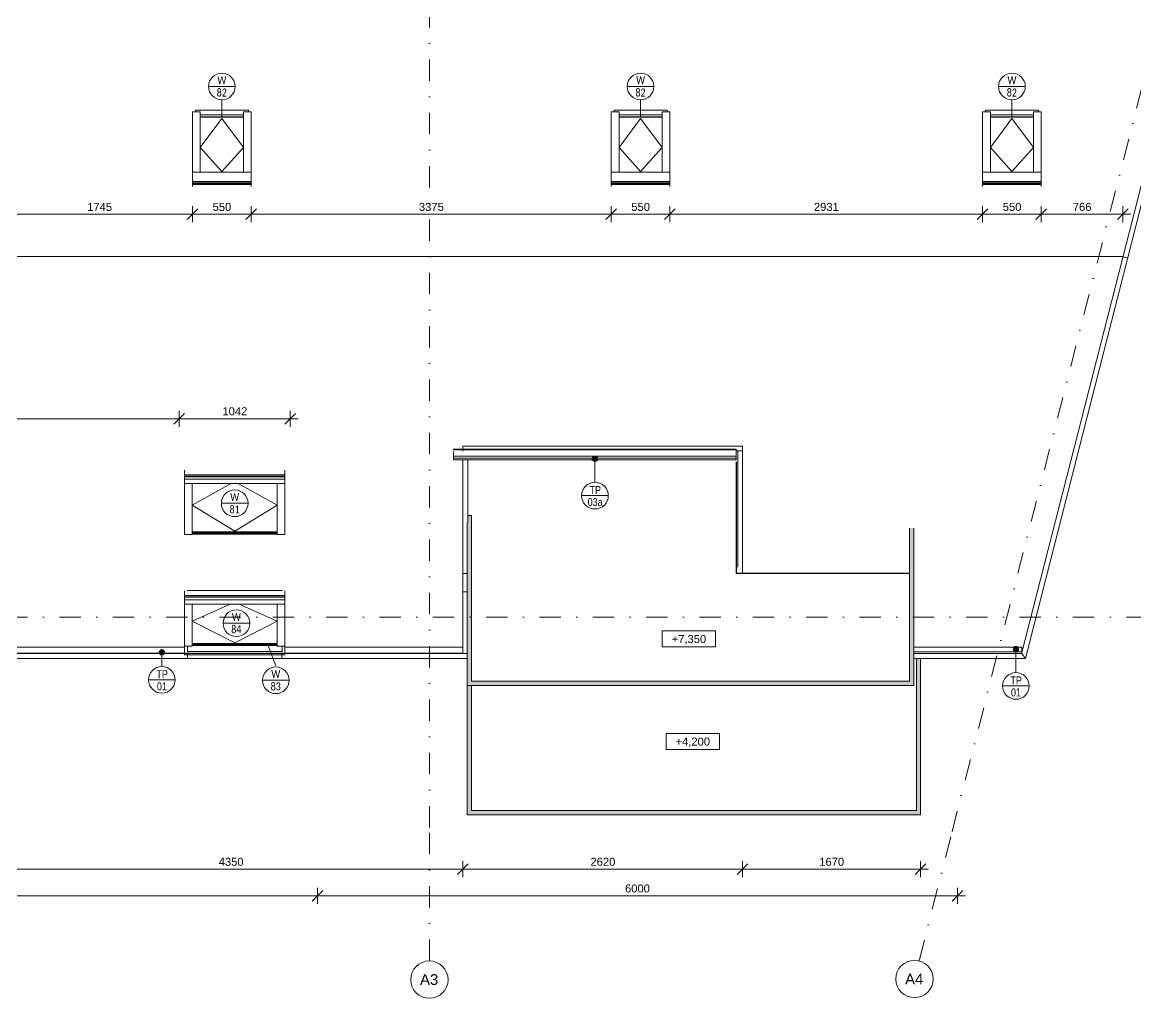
# Model space of a CAD drawing. Header units: millimetres. Extents: x -2147 to 35373, y -3639 to 14792.
# Drawn here: x 12384 to 22822, y -3604 to 5578 of the extents above; entities that cross this region are included whole.
import ezdxf

# ---------------------------------------------------------------- set-up
doc = ezdxf.new("R2010")
doc.units = ezdxf.units.MM
doc.linetypes.add('HA_DashDot_10mm-S3mm', pattern=[500, 200, -150, 0, -150])
for name, color, linetype, lineweight in [('A-____-____-DIMS', 9, 'Continuous', 5), ('A-____-____-DIMS-50', 9, 'Continuous', 5), ('A-AREA-____-OTLN', 9, 'Continuous', 25), ('A-FLOR-____-OTLN', 9, 'Continuous', 9), ('A-FLOR-HRAL-OTLN', 9, 'Continuous', 9), ('A-GENM-____-IDEN', 9, 'Continuous', 9), ('A-GENM-____-OTLN', 9, 'Continuous', 9), ('A-GLAZ-____-IDEN', 9, 'Continuous', 9), ('A-GLAZ-____-OTLN', 9, 'Continuous', 5), ('A-ROOF-____-OTLN', 9, 'Continuous', 9), ('A-WALL-____-OTLN', 9, 'Continuous', 9), ('G-____-____-DIMS', 9, 'Continuous', 5), ('S-GRID-____-IDEN', 9, 'Continuous', 9), ('S-GRID-____-OTLN', 9, 'Continuous', 5)]:
    doc.layers.add(name, color=color, linetype=linetype, lineweight=lineweight)
doc.styles.add('Arial', font='arial.ttf', dxfattribs={"height": 100})
doc.styles.add('Arial_1', font='arial.ttf', dxfattribs={"height": 75})
doc.styles.add('Arial_3', font='arial.ttf', dxfattribs={"width": 0.8, "height": 75})
doc.styles.add('Calibri', font='calibri.ttf', dxfattribs={"width": 0.8, "height": 75})
doc.dimstyles.new('Inner_Dimensions', dxfattribs={"dimscale": 304.8, "dimtxt": 76.519455, "dimasz": 0.328084, "dimexe": 0.246063, "dimexo": 0.0625, "dimgap": 0.032808, "dimtad": 1, "dimdec": 0, "dimzin": 0, "dimdsep": 46, "dimtxsty": 'Arial_1', "dimblk1": 'OBLIQUE', "dimblk2": 'OBLIQUE', "dimsah": 1, "dimcen": 0.09, "dimdle": 0.246063, "dimazin": 0, "dimtfac": 1, "dimtdec": 4, "dimtix": 1, "dimtmove": 0, "dimatfit": 3, "dimfxl": 0.246063, "dimfxlon": 1, "dimtvp": 1, "dimtolj": 1, "dimtzin": 0, "dimlwd": 9, "dimlwe": 9, "dimarcsym": 2})

# ---------------------------------------------------------------- blocks, each defined once
blk = doc.blocks.new('Roof-Windows_VELUX_VFE - VFE size 940x1370 _PK38__67_26-2206238-DPS_STŘECHA - A')
at = {"layer": 'A-GLAZ-____-OTLN'}
for p, q in [((470, 235), (-470, 235)), ((-470, -147), (-470, 235)), ((470, -147), (470, 235))]:
    blk.add_line(p, q, dxfattribs=at)
blk = doc.blocks.new('Top Rail Type - Top Rail_Internal_-1473526-DPS_STŘECHA - A')
at = {"layer": 'A-FLOR-HRAL-OTLN'}
for points in [[(20805, -1850), (20805, -385), (20765, -385), (20765, -1810)], [(16555, -1850), (16595, -1810), (16595, -640), (16555, -640), (16555, -1009)], [(16555, -1850), (20805, -1850), (20765, -1810), (16595, -1810)]]:
    blk.add_hatch(color=256, dxfattribs=at).paths.add_polyline_path(points)
for p, q in [((20765, -1810), (20765, -385)), ((20805, -385), (20805, -1850)), ((16555, -1850), (16555, -640)), ((16595, -640), (16595, -1810)), ((20805, -1850), (16555, -1850)), ((16595, -1810), (20765, -1810))]:
    blk.add_line(p, q, dxfattribs=at)
blk = doc.blocks.new('Top Rail Type - Top Rail_Internal_-V3-DPS_STŘECHA - A')
at = {"layer": 'A-FLOR-HRAL-OTLN'}
for p, q in [((20765, -1810), (20765, -385)), ((20805, -1850), (20805, -385)), ((16555, -640), (16555, -1850)), ((16595, -640), (16595, -1810)), ((16555, -1850), (20805, -1850)), ((16595, -1810), (20765, -1810))]:
    blk.add_line(p, q, dxfattribs=at)
blk = doc.blocks.new('Top Rail Type - Top Rail_Internal_-1473718-DPS_STŘECHA - A')
at = {"layer": 'A-FLOR-HRAL-OTLN'}
for points in [[(16555, -640), (16595, -600), (16595, 955), (16560, 955), (16560, 890), (16555, 890), (16555, -537)], [(20740, -640), (20740, 836), (20700, 836), (20700, -600)], [(16911, -640), (20740, -640), (20700, -600), (16595, -600), (16555, -640)]]:
    blk.add_hatch(color=256, dxfattribs=at).paths.add_polyline_path(points)
for p, q in [((16560, 955), (16595, 955)), ((16595, 955), (16595, -600)), ((16555, -640), (16555, 890)), ((20700, -600), (20700, 836)), ((20740, 836), (20740, -640)), ((16595, -600), (20700, -600)), ((20740, -640), (16555, -640))]:
    blk.add_line(p, q, dxfattribs=at)
blk = doc.blocks.new('Top Rail Type - Top Rail_Internal_-V6-DPS_STŘECHA - A')
at = {"layer": 'A-FLOR-HRAL-OTLN'}
for p, q in [((16595, 955), (16560, 955)), ((16595, 955), (16595, -600)), ((16555, 890), (16555, -640)), ((20700, -600), (20700, 836)), ((20740, -640), (20740, 836)), ((16595, -600), (20700, -600)), ((16555, -640), (20740, -640))]:
    blk.add_line(p, q, dxfattribs=at)
blk = doc.blocks.new('Roof-Windows_VELUX_GLL_1061 - CK02-1859753-DPS_STŘECHA - A')
at = {"layer": 'A-GLAZ-____-OTLN'}
for p, q in [((4009, 4738), (4082, 4738)), ((4009, 4174), (4009, 4738)), ((4532, 4755), (4036, 4755)), ((4036, 4754), (4036, 4755)), ((4036, 4738), (4036, 4754)), ((4082, 4174), (4082, 4738)), ((4082, 4710), (4486, 4710)), ((4486, 4738), (4559, 4738)), ((4486, 4174), (4486, 4738)), ((4532, 4755), (4532, 4754)), ((4532, 4754), (4532, 4738)), ((4559, 4174), (4559, 4738)), ((4486, 4693), (4082, 4693)), ((4486, 4690), (4082, 4690)), ((4082, 4404), (4284, 4677)), ((4486, 4404), (4284, 4677)), ((4284, 4178), (4082, 4404)), ((4284, 4178), (4486, 4404)), ((4009, 4085), (4009, 4174)), ((4559, 4174), (4009, 4174)), ((4009, 4072), (4009, 4085)), ((4559, 4085), (4009, 4085)), ((4009, 4063), (4009, 4072)), ((4009, 4072), (4559, 4072)), ((4559, 4174), (4559, 4085)), ((4559, 4085), (4559, 4072)), ((4559, 4072), (4559, 4063)), ((4009, 4056), (4009, 4063)), ((4009, 4063), (4559, 4063)), ((4009, 4038), (4009, 4056)), ((4009, 4056), (4559, 4056)), ((4559, 4063), (4559, 4056)), ((4559, 4056), (4559, 4038))]:
    blk.add_line(p, q, dxfattribs=at)
blk = doc.blocks.new('Roof-Windows_VELUX_GLL_1061 - PK08-V8-DPS_STŘECHA - A')
at = {"layer": 'A-GLAZ-____-OTLN'}
for p, q in [((13904, 1335), (13904, 1378)), ((14846, 1378), (14846, 1335)), ((13904, 1322), (13904, 1335)), ((14846, 1335), (13904, 1335)), ((13904, 1318), (13904, 1322)), ((14846, 1322), (13904, 1322)), ((13904, 1295), (13904, 1318)), ((14846, 1318), (13904, 1318)), ((13904, 1254), (13904, 1295)), ((13904, 1295), (14846, 1295)), ((13904, 1254), (13904, 776)), ((13904, 1254), (14846, 1254)), ((13977, 1254), (13977, 776)), ((14342, 1254), (13977, 1050)), ((14408, 1254), (14773, 1050)), ((14773, 1254), (14773, 776)), ((14846, 1335), (14846, 1322)), ((14846, 1322), (14846, 1318)), ((14846, 1318), (14846, 1295)), ((14846, 1295), (14846, 1254)), ((14846, 1254), (14846, 776)), ((13977, 1050), (14375, 807)), ((14773, 1050), (14375, 807)), ((13977, 776), (13904, 776)), ((13977, 801), (14773, 801)), ((13977, 797), (14773, 797)), ((14773, 789), (13977, 789)), ((13977, 780), (14773, 780)), ((14846, 776), (14773, 776))]:
    blk.add_line(p, q, dxfattribs=at)
blk = doc.blocks.new('HA_GM_Gutter_Balcony - HA_GM_Gutter_Facade TP03-1709745-DPS_STŘECHA - A')
at = {"layer": 'A-GENM-____-OTLN'}
for p, q in [((0, 70), (0, 75)), ((2650, 75), (0, 75)), ((2650, 70), (0, 70)), ((0, 10), (0, 56)), ((0, -8), (0, 10)), ((2650, 10), (0, 10)), ((2650, 75), (2650, 70)), ((2650, 70), (2650, 10)), ((2650, 10), (2650, -8)), ((0, -25), (0, -8)), ((2650, -8), (0, -8)), ((2650, -25), (0, -25)), ((2650, -8), (2650, -25))]:
    blk.add_line(p, q, dxfattribs=at)
blk = doc.blocks.new('Roof-Windows_VELUX_GLL_1061 - PK06-1841059-DPS_STŘECHA - A')
at = {"layer": 'A-GLAZ-____-OTLN'}
for p, q in [((13904, 205), (13904, 248)), ((14846, 248), (14846, 205)), ((13904, 192), (13904, 205)), ((14846, 205), (13904, 205)), ((13904, 188), (13904, 192)), ((14846, 192), (13904, 192)), ((13904, 165), (13904, 188)), ((14846, 188), (13904, 188)), ((13904, 124), (13904, 165)), ((13904, 165), (14846, 165)), ((13904, 124), (13904, -269)), ((13904, 124), (14846, 124)), ((13977, 124), (13977, -269)), ((14334, 124), (13977, -37)), ((14416, 124), (14773, -37)), ((14773, 124), (14773, -269)), ((14846, 205), (14846, 192)), ((14846, 192), (14846, 188)), ((14846, 188), (14846, 165)), ((14846, 165), (14846, 124)), ((14846, 124), (14846, -269)), ((13977, -37), (14375, -238)), ((14773, -37), (14375, -238)), ((13977, -269), (13904, -269)), ((13977, -244), (14773, -244)), ((13977, -249), (14773, -249)), ((14773, -256), (13977, -256)), ((13977, -265), (14773, -265)), ((14846, -269), (14773, -269))]:
    blk.add_line(p, q, dxfattribs=at)
blk = doc.blocks.new('Railing - Railing-2181638-DPS_STŘECHA - A')
at = {"layer": 'A-FLOR-HRAL-OTLN'}
blk.add_hatch(color=256, dxfattribs=at).paths.add_polyline_path([(14845, -340), (14845, -327), (14819, -327), (14819, -320), (13931, -320), (13931, -327), (13905, -327), (13905, -340), (14785, -340)])
for p, q in [((13905, -340), (14845, -340)), ((14819, -320), (13931, -320))]:
    blk.add_line(p, q, dxfattribs=at)
blk = doc.blocks.new('Grid - Radius 3_5mm-353793-DPS_STŘECHA - A')
at = {"layer": 'S-GRID-____-IDEN'}
blk.add_circle((0, 0), 3.5, dxfattribs=at)
blk = doc.blocks.new('Spot Elevations - Generic-448778-DPS_STŘECHA - A')
at = {"layer": 'G-____-____-DIMS', "lineweight": 9}
for p, q in [((-5, 0), (-5, 3)), ((-5, 3), (5, 3)), ((5, 3), (5, 0)), ((5, 0), (-5, 0))]:
    blk.add_line(p, q, dxfattribs=at)
blk = doc.blocks.new('HA_TAG_WD - Type Mark-1527962-DPS_STŘECHA - A')
at = {"layer": 'A-GLAZ-____-IDEN'}
blk.add_line((-2.5, 0), (2.5, 0), dxfattribs=at)
blk.add_circle((0, 0), 2.5, dxfattribs=at)
blk = doc.blocks.new('HA_TAG_GM_Products - Generic-588599-DPS_STŘECHA - A')
at = {"layer": 'A-GENM-____-IDEN'}
blk.add_line((-2.5, 0), (2.5, 0), dxfattribs=at)
blk.add_circle((0, 0), 2.5, dxfattribs=at)
blk = doc.blocks.new('DIMBLOCK10-DPS_STŘECHA - A')
at = {"layer": 'A-____-____-DIMS-50', "lineweight": 9}
for p, q in [((7025, -2537), (7025, -2687)), ((7025, -2612), (7025, -2537)), ((7025, -2612), (7075, -2562)), ((15150, -2537), (15150, -2687)), ((15150, -2612), (15150, -2537)), ((15150, -2612), (15200, -2562)), ((7025, -2612), (6975, -2662)), ((7025, -2612), (15150, -2612)), ((15150, -2612), (15100, -2662))]:
    blk.add_line(p, q, dxfattribs=at)
at = {"layer": 'A-____-____-DIMS-50', "color": 0, "lineweight": 9, "insert": (10972, -2504), "char_height": 75, "width": 276.88, "attachment_point": 1, "line_spacing_factor": 0.941778, "style": 'Arial_1'}
blk.add_mtext('8125', dxfattribs=at)
blk = doc.blocks.new('_Oblique')
at = {"color": 0, "linetype": 'ByBlock', "lineweight": -2}
blk.add_line((-0.5, -0.5), (0.5, 0.5), dxfattribs=at)
blk = doc.blocks.new('DIMBLOCK11-DPS_STŘECHA - A')
at = {"layer": 'A-____-____-DIMS-50', "lineweight": 9}
for p, q in [((15150, -2537), (15150, -2687)), ((15150, -2612), (15150, -2537)), ((15150, -2612), (15200, -2562)), ((21150, -2537), (21150, -2687)), ((21150, -2612), (21150, -2537)), ((21150, -2612), (21200, -2562)), ((15150, -2612), (15100, -2662)), ((15150, -2612), (21225, -2612)), ((21150, -2612), (21100, -2662))]:
    blk.add_line(p, q, dxfattribs=at)
at = {"layer": 'A-____-____-DIMS-50', "color": 0, "lineweight": 9, "insert": (18034, -2504), "char_height": 75, "width": 276.88, "attachment_point": 1, "line_spacing_factor": 0.941778, "style": 'Arial_1'}
blk.add_mtext('6000', dxfattribs=at)
blk = doc.blocks.new('DIMBLOCK41-DPS_STŘECHA - A')
at = {"layer": 'A-____-____-DIMS-50', "lineweight": 9}
for p, q in [((12234, 3778), (12184, 3728)), ((12234, 3853), (12234, 3703)), ((12234, 3778), (12234, 3853)), ((12234, 3778), (12284, 3828)), ((12234, 3778), (13980, 3778)), ((13980, 3778), (13930, 3728)), ((13980, 3853), (13980, 3703)), ((13980, 3778), (13980, 3853)), ((13980, 3778), (14030, 3828))]:
    blk.add_line(p, q, dxfattribs=at)
at = {"layer": 'A-____-____-DIMS-50', "color": 0, "lineweight": 9, "insert": (12992, 3885), "char_height": 75, "width": 276.88, "attachment_point": 1, "line_spacing_factor": 0.941778, "style": 'Arial_1'}
blk.add_mtext('1745', dxfattribs=at)
blk = doc.blocks.new('DIMBLOCK42-DPS_STŘECHA - A')
at = {"layer": 'A-____-____-DIMS-50', "lineweight": 9}
for p, q in [((13980, 3778), (13930, 3728)), ((13980, 3853), (13980, 3703)), ((13980, 3778), (13980, 3853)), ((13980, 3778), (14030, 3828)), ((13980, 3778), (14530, 3778)), ((14530, 3778), (14480, 3728)), ((14530, 3853), (14530, 3703)), ((14530, 3778), (14530, 3853)), ((14530, 3778), (14580, 3828))]:
    blk.add_line(p, q, dxfattribs=at)
at = {"layer": 'A-____-____-DIMS-50', "color": 0, "lineweight": 9, "insert": (14168, 3885), "char_height": 75, "width": 207.66, "attachment_point": 1, "line_spacing_factor": 0.941778, "style": 'Arial_1'}
blk.add_mtext('550', dxfattribs=at)
blk = doc.blocks.new('DIMBLOCK43-DPS_STŘECHA - A')
at = {"layer": 'A-____-____-DIMS-50', "lineweight": 9}
for p, q in [((14530, 3778), (14480, 3728)), ((14530, 3853), (14530, 3703)), ((14530, 3778), (14530, 3853)), ((14530, 3778), (14580, 3828)), ((14530, 3778), (17905, 3778)), ((17905, 3778), (17855, 3728)), ((17905, 3853), (17905, 3703)), ((17905, 3778), (17905, 3853)), ((17905, 3778), (17955, 3828))]:
    blk.add_line(p, q, dxfattribs=at)
at = {"layer": 'A-____-____-DIMS-50', "color": 0, "lineweight": 9, "insert": (16102, 3885), "char_height": 75, "width": 276.88, "attachment_point": 1, "line_spacing_factor": 0.941778, "style": 'Arial_1'}
blk.add_mtext('3375', dxfattribs=at)
blk = doc.blocks.new('DIMBLOCK44-DPS_STŘECHA - A')
at = {"layer": 'A-____-____-DIMS-50', "lineweight": 9}
for p, q in [((17905, 3778), (17855, 3728)), ((17905, 3853), (17905, 3703)), ((17905, 3778), (17905, 3853)), ((17905, 3778), (17955, 3828)), ((17905, 3778), (18455, 3778)), ((18455, 3778), (18405, 3728)), ((18455, 3853), (18455, 3703)), ((18455, 3778), (18455, 3853)), ((18455, 3778), (18505, 3828))]:
    blk.add_line(p, q, dxfattribs=at)
at = {"layer": 'A-____-____-DIMS-50', "color": 0, "lineweight": 9, "insert": (18093, 3885), "char_height": 75, "width": 207.66, "attachment_point": 1, "line_spacing_factor": 0.941778, "style": 'Arial_1'}
blk.add_mtext('550', dxfattribs=at)
blk = doc.blocks.new('DIMBLOCK45-DPS_STŘECHA - A')
at = {"layer": 'A-____-____-DIMS-50', "lineweight": 9}
for p, q in [((18455, 3778), (18405, 3728)), ((18455, 3853), (18455, 3703)), ((18455, 3778), (18455, 3853)), ((18455, 3778), (18505, 3828)), ((18455, 3778), (21386, 3778)), ((21386, 3778), (21336, 3728)), ((21386, 3853), (21386, 3703)), ((21386, 3778), (21386, 3853)), ((21386, 3778), (21436, 3828))]:
    blk.add_line(p, q, dxfattribs=at)
at = {"layer": 'A-____-____-DIMS-50', "color": 0, "lineweight": 9, "insert": (19805, 3885), "char_height": 75, "width": 276.88, "attachment_point": 1, "line_spacing_factor": 0.941778, "style": 'Arial_1'}
blk.add_mtext('2931', dxfattribs=at)
blk = doc.blocks.new('DIMBLOCK46-DPS_STŘECHA - A')
at = {"layer": 'A-____-____-DIMS-50', "lineweight": 9}
for p, q in [((21386, 3778), (21336, 3728)), ((21386, 3853), (21386, 3703)), ((21386, 3778), (21386, 3853)), ((21386, 3778), (21436, 3828)), ((21386, 3778), (21936, 3778)), ((21936, 3778), (21886, 3728)), ((21936, 3853), (21936, 3703)), ((21936, 3778), (21936, 3853)), ((21936, 3778), (21986, 3828))]:
    blk.add_line(p, q, dxfattribs=at)
at = {"layer": 'A-____-____-DIMS-50', "color": 0, "lineweight": 9, "insert": (21575, 3885), "char_height": 75, "width": 207.66, "attachment_point": 1, "line_spacing_factor": 0.941778, "style": 'Arial_1'}
blk.add_mtext('550', dxfattribs=at)
blk = doc.blocks.new('DIMBLOCK47-DPS_STŘECHA - A')
at = {"layer": 'A-____-____-DIMS-50', "lineweight": 9}
for p, q in [((21936, 3778), (21886, 3728)), ((21936, 3853), (21936, 3703)), ((21936, 3778), (21936, 3853)), ((21936, 3778), (21986, 3828)), ((21936, 3778), (22777, 3778)), ((22702, 3778), (22652, 3728)), ((22702, 3703), (22702, 3853)), ((22702, 3778), (22752, 3828)), ((22702, 3778), (22702, 3703))]:
    blk.add_line(p, q, dxfattribs=at)
at = {"layer": 'A-____-____-DIMS-50', "color": 0, "lineweight": 9, "insert": (22232, 3885), "char_height": 75, "width": 207.66, "attachment_point": 1, "line_spacing_factor": 0.941778, "style": 'Arial_1'}
blk.add_mtext('766', dxfattribs=at)
blk = doc.blocks.new('DIMBLOCK53-DPS_STŘECHA - A')
at = {"layer": 'A-____-____-DIMS-50', "lineweight": 9}
for p, q in [((12165, -2287), (12165, -2437)), ((12165, -2362), (12165, -2287)), ((16515, -2287), (16515, -2437)), ((16515, -2362), (16515, -2287)), ((12165, -2362), (12115, -2412)), ((12165, -2362), (12215, -2312)), ((12165, -2362), (16515, -2362)), ((16515, -2362), (16465, -2412)), ((16515, -2362), (16565, -2312))]:
    blk.add_line(p, q, dxfattribs=at)
at = {"layer": 'A-____-____-DIMS-50', "color": 0, "lineweight": 9, "insert": (14225, -2254), "char_height": 75, "width": 276.88, "attachment_point": 1, "line_spacing_factor": 0.941778, "style": 'Arial_1'}
blk.add_mtext('4350', dxfattribs=at)
blk = doc.blocks.new('DIMBLOCK54-DPS_STŘECHA - A')
at = {"layer": 'A-____-____-DIMS-50', "lineweight": 9}
for p, q in [((16515, -2287), (16515, -2437)), ((16515, -2362), (16515, -2287)), ((19135, -2287), (19135, -2437)), ((19135, -2362), (19135, -2287)), ((16515, -2362), (16465, -2412)), ((16515, -2362), (16565, -2312)), ((16515, -2362), (19135, -2362)), ((19135, -2362), (19085, -2412)), ((19135, -2362), (19185, -2312))]:
    blk.add_line(p, q, dxfattribs=at)
at = {"layer": 'A-____-____-DIMS-50', "color": 0, "lineweight": 9, "insert": (17710, -2254), "char_height": 75, "width": 276.88, "attachment_point": 1, "line_spacing_factor": 0.941778, "style": 'Arial_1'}
blk.add_mtext('2620', dxfattribs=at)
blk = doc.blocks.new('DIMBLOCK55-DPS_STŘECHA - A')
at = {"layer": 'A-____-____-DIMS-50', "lineweight": 9}
for p, q in [((19135, -2287), (19135, -2437)), ((19135, -2362), (19135, -2287)), ((20805, -2287), (20805, -2437)), ((20805, -2362), (20805, -2287)), ((19135, -2362), (19085, -2412)), ((19135, -2362), (19185, -2312)), ((19135, -2362), (20880, -2362)), ((20805, -2362), (20755, -2412)), ((20805, -2362), (20855, -2312))]:
    blk.add_line(p, q, dxfattribs=at)
at = {"layer": 'A-____-____-DIMS-50', "color": 0, "lineweight": 9, "insert": (19855, -2254), "char_height": 75, "width": 276.88, "attachment_point": 1, "line_spacing_factor": 0.941778, "style": 'Arial_1'}
blk.add_mtext('1670', dxfattribs=at)
blk = doc.blocks.new('DIMBLOCK58-DPS_STŘECHA - A')
at = {"layer": 'A-____-____-DIMS-50', "lineweight": 9}
for p, q in [((6751, 1936), (6751, 1786)), ((6751, 1861), (6751, 1936)), ((6751, 1861), (6801, 1911)), ((13854, 1936), (13854, 1786)), ((13854, 1861), (13854, 1936)), ((13854, 1861), (13904, 1911)), ((6751, 1861), (6701, 1811)), ((6751, 1861), (13854, 1861)), ((13854, 1861), (13804, 1811))]:
    blk.add_line(p, q, dxfattribs=at)
at = {"layer": 'A-____-____-DIMS-50', "color": 0, "lineweight": 9, "insert": (10187, 1969), "char_height": 75, "width": 276.88, "attachment_point": 1, "line_spacing_factor": 0.941778, "style": 'Arial_1'}
blk.add_mtext('7103', dxfattribs=at)
blk = doc.blocks.new('DIMBLOCK59-DPS_STŘECHA - A')
at = {"layer": 'A-____-____-DIMS-50', "lineweight": 9}
for p, q in [((13854, 1936), (13854, 1786)), ((13854, 1861), (13854, 1936)), ((13854, 1861), (13904, 1911)), ((14896, 1936), (14896, 1786)), ((14896, 1861), (14896, 1936)), ((14896, 1861), (14946, 1911)), ((13854, 1861), (13804, 1811)), ((13854, 1861), (14971, 1861)), ((14896, 1861), (14846, 1811))]:
    blk.add_line(p, q, dxfattribs=at)
at = {"layer": 'A-____-____-DIMS-50', "color": 0, "lineweight": 9, "insert": (14260, 1969), "char_height": 75, "width": 276.88, "attachment_point": 1, "line_spacing_factor": 0.941778, "style": 'Arial_1'}
blk.add_mtext('1042', dxfattribs=at)

msp = doc.modelspace()

# ---------------------------------------------------------------- hatches: boundary and pattern name
at = {"layer": 'A-GENM-____-IDEN'}
h = msp.add_hatch(color=256, dxfattribs=at)
edge = h.paths.add_edge_path()
edge.add_arc((17752.3, 1485.5), 25, 0, 360)
h = msp.add_hatch(color=256, dxfattribs=at)
edge = h.paths.add_edge_path()
edge.add_arc((13691.9, -327.5), 25, 0, 360)
h = msp.add_hatch(color=256, dxfattribs=at)
edge = h.paths.add_edge_path()
edge.add_arc((21698.2, -297.1), 25, 0, 360)

# ---------------------------------------------------------------- linework, layer by layer
at = {"layer": 'A-AREA-____-OTLN'}
for p in [(19075, 1458.9), (20700, 410)]:
    msp.add_line(p, (19075, 410), dxfattribs=at)
at = {"layer": 'A-FLOR-____-OTLN'}
for p, q in [((16515, 416.6), (16515, 410)), ((16515, 410), (16555, 410)), ((19135, 410), (19135, 416.6)), ((20700, 410), (19135, 410))]:
    msp.add_line(p, q, dxfattribs=at)
at = {"layer": 'A-GENM-____-IDEN'}
for p, q in [((17752.3, 1485.5), (17752.3, 1265.5)), ((21698.2, -297.1), (21698.2, -518.4)), ((13691.9, -327.5), (13691.9, -461.2))]:
    msp.add_line(p, q, dxfattribs=at)
for centre in [(17752.3, 1485.5), (13691.9, -327.5), (21698.2, -297.1)]:
    msp.add_circle(centre, 25, dxfattribs=at)
at = {"layer": 'A-GLAZ-____-IDEN'}
for p, q in [((14254.8, 4694.3), (14254.8, 4848.7)), ((18180, 4694.3), (18180, 4848.7)), ((21661.1, 4694.3), (21661.1, 4848.7)), ((14688, -267.6), (14760.3, -454.5))]:
    msp.add_line(p, q, dxfattribs=at)
at = {"layer": 'A-ROOF-____-OTLN'}
for p, q in [((21755, -330.6), (24867.2, 11870)), ((-385, 3381.6), (22701.9, 3381.6)), ((16515, 1605), (16515, 1575)), ((19135, 1605), (16515, 1605)), ((16515, 1570), (16515, 1556.1)), ((19135, 416.6), (19135, 1605)), ((16515, 1474.9), (16515, 416.6)), ((16515, 410), (16515, -280)), ((13931.3, 248.1), (13931.3, 252.4)), ((13931.3, 252.4), (14818.7, 252.4)), ((14818.7, 252.4), (14818.7, 248.1)), ((12165, -280), (13905, -280)), ((13931.3, -327.3), (13931.3, -269.5)), ((14818.7, -269.5), (14818.7, -327.3)), ((14845, -280), (16515, -280)), ((20740, -280), (21755, -280)), ((21755, -280), (21755, -330.6)), ((13931.3, -352.5), (13931.3, -340)), ((14818.7, -340), (14818.7, -352.5)), ((20740, -325), (21755, -325))]:
    msp.add_line(p, q, dxfattribs=at)
at = {"layer": 'A-WALL-____-OTLN'}
for p, q in [((24955.7, 12035), (21787.6, -385)), ((22745.3, 3369.6), (22701.7, 3380.7)), ((16560, 1474.9), (16560, 889.9)), ((19135, 1560), (19075, 1560)), ((19090, 470.8), (19090, 1560)), ((16515, 240.3), (16555, 240.3)), ((16515, -340), (16515, -280)), ((12142.5, -340), (13905, -340)), ((13932.1, -385), (12142.5, -385)), ((12165, -337.5), (13905, -337.5)), ((13932.1, -385), (13932.1, -352.5)), ((16555, -385), (13932.1, -385)), ((14817.9, -352.5), (14817.9, -385)), ((14845, -337.5), (16515, -337.5)), ((14845, -340), (16555, -340)), ((20740, -340), (21752.6, -340)), ((21787.6, -385), (20740, -385)), ((21752.6, -340), (21755, -330.6)), ((21752.6, -340), (21787.6, -385))]:
    msp.add_line(p, q, dxfattribs=at)
at = {"layer": 'S-GRID-____-OTLN', "linetype": 'HA_DashDot_10mm-S3mm', "lineweight": 9}
for p, q in [((16200, -1971.1), (16200, 13159.9)), ((21099.6, -2009.9), (24979, 13198.7)), ((25434, 0), (-439.3, 0)), ((16200, -3221.1), (16200, -1971.1)), ((20790.6, -3221.1), (21099.6, -2009.9))]:
    msp.add_line(p, q, dxfattribs=at)

# ---------------------------------------------------------------- block references
at = {"layer": 'A-FLOR-HRAL-OTLN'}
for name in ['Top Rail Type - Top Rail_Internal_-1473718-DPS_STŘECHA - A', 'Top Rail Type - Top Rail_Internal_-V6-DPS_STŘECHA - A', 'Railing - Railing-2181638-DPS_STŘECHA - A', 'Top Rail Type - Top Rail_Internal_-1473526-DPS_STŘECHA - A', 'Top Rail Type - Top Rail_Internal_-V3-DPS_STŘECHA - A']:
    msp.add_blockref(name, (0, 0), dxfattribs=at)
at = {"layer": 'A-GENM-____-IDEN', "xscale": 49.99999999999998, "yscale": 49.99999999999998, "zscale": 49.99999999999998}
for p in [(17752.3, 1140.5), (13691.9, -586.2), (21698.2, -643.4)]:
    msp.add_blockref('HA_TAG_GM_Products - Generic-588599-DPS_STŘECHA - A', p, dxfattribs=at)
at = {"layer": 'A-GENM-____-OTLN'}
msp.add_blockref('HA_GM_Gutter_Balcony - HA_GM_Gutter_Facade TP03-1709745-DPS_STŘECHA - A', (16425, 1500), dxfattribs=at)
at = {"layer": 'A-GLAZ-____-IDEN', "xscale": 49.99999999999998, "yscale": 49.99999999999998, "zscale": 49.99999999999998}
for p in [(14254.8, 4976), (18180, 4976), (21661.1, 4976), (14375, 1068.7), (14390.9, -55.7), (14760.3, -590.5)]:
    msp.add_blockref('HA_TAG_WD - Type Mark-1527962-DPS_STŘECHA - A', p, dxfattribs=at)
at = {"layer": 'A-GLAZ-____-OTLN'}
for name, p in [('Roof-Windows_VELUX_GLL_1061 - CK02-1859753-DPS_STŘECHA - A', (9970.8, 0)), ('Roof-Windows_VELUX_GLL_1061 - CK02-1859753-DPS_STŘECHA - A', (13896, 0)), ('Roof-Windows_VELUX_GLL_1061 - CK02-1859753-DPS_STŘECHA - A', (17377.1, 0)), ('Roof-Windows_VELUX_GLL_1061 - PK08-V8-DPS_STŘECHA - A', (0, 0)), ('Roof-Windows_VELUX_GLL_1061 - PK06-1841059-DPS_STŘECHA - A', (0, 0))]:
    msp.add_blockref(name, p, dxfattribs=at)
at = {"layer": 'A-GLAZ-____-OTLN', "rotation": 180}
msp.add_blockref('Roof-Windows_VELUX_VFE - VFE size 940x1370 _PK38__67_26-2206238-DPS_STŘECHA - A', (14375, -117.5), dxfattribs=at)
at = {"layer": 'G-____-____-DIMS', "lineweight": 9, "xscale": 49.99999999999998, "yscale": 49.99999999999998, "zscale": 49.99999999999998}
for p in [(18632.4, -276.8), (18668.6, -1238.4)]:
    msp.add_blockref('Spot Elevations - Generic-448778-DPS_STŘECHA - A', p, dxfattribs=at)
at = {"layer": 'S-GRID-____-IDEN', "xscale": 49.99999999999998, "yscale": 49.99999999999998, "zscale": 49.99999999999998}
msp.add_blockref('Grid - Radius 3_5mm-353793-DPS_STŘECHA - A', (16200, -3396.1), dxfattribs=at)
at = {"layer": 'S-GRID-____-IDEN', "xscale": 49.99999999999998, "yscale": 49.99999999999998, "zscale": 49.99999999999998, "rotation": 345.6900687392856}
msp.add_blockref('Grid - Radius 3_5mm-353793-DPS_STŘECHA - A', (20747.4, -3390.7), dxfattribs=at)

# ---------------------------------------------------------------- texts
at = {"layer": 'A-GENM-____-IDEN', "lineweight": 5, "char_height": 75, "attachment_point": 1, "style": 'Arial_3'}
for s, insert, width in [('TP', (17701.3, 1230.6), 128.27), ('03a', (17684.1, 1117.9), 169.958), ('TP', (13640.9, -496.1), 128.27), ('01', (13646.1, -608.8), 115.443), ('TP', (21647.1, -553.3), 128.27), ('01', (21652.3, -666), 115.443)]:
    msp.add_mtext(s, dxfattribs=dict(at, insert=insert, width=width))
at = {"layer": 'A-GLAZ-____-IDEN', "lineweight": 5, "char_height": 75, "attachment_point": 1, "style": 'Calibri'}
for s, insert, width in [('W', (14213, 5071.2), 105.823), ('W', (18138.2, 5071.2), 105.823), ('W', (21619.2, 5071.2), 105.823), ('82', (14206.4, 4957), 121.856), ('82', (18131.6, 4957), 121.856), ('82', (21612.6, 4957), 121.856), ('W', (14333.2, 1163.9), 105.823), ('81', (14326.6, 1049.6), 121.856), ('W', (14349.1, 39.6), 105.823), ('84', (14342.5, -74.7), 121.856), ('W', (14718.5, -495.3), 105.823), ('83', (14711.9, -609.5), 121.856)]:
    msp.add_mtext(s, dxfattribs=dict(at, insert=insert, width=width))
at = {"layer": 'S-GRID-____-IDEN', "lineweight": 5, "char_height": 100, "width": 212.447, "attachment_point": 1, "style": 'Arial'}
for s, insert in [('A3', (16112.6, -3345.4)), ('A4', (20659.7, -3340.4))]:
    msp.add_mtext(s, dxfattribs=dict(at, insert=insert))

# ---------------------------------------------------------------- dimensions: what is measured, and where the dimension line sits
at = {"layer": 'A-____-____-DIMS', "lineweight": 9}
for base, p1, p2, override, picture, middle in [((13979.7752, 3777.6931), (12234.3091, 3852.6931), (13979.7752, 3852.6931), {"dimpost": '<>', "dimfxl": 1745.466154}, 'DIMBLOCK41-DPS_STŘECHA - A', (13107.0422, 3825.986)), ((14529.8, 3777.7), (13979.8, 3852.7), (14529.8, 3852.7), {"dimpost": '<>', "dimfxl": 550}, 'DIMBLOCK42-DPS_STŘECHA - A', (14254.8, 3826)), ((17905, 3777.7), (14529.8, 3852.7), (17905, 3852.7), {"dimpost": '<>', "dimfxl": 3375.224771}, 'DIMBLOCK43-DPS_STŘECHA - A', (16217.4, 3826)), ((18455, 3777.7), (17905, 3852.7), (18455, 3852.7), {"dimpost": '<>', "dimfxl": 550}, 'DIMBLOCK44-DPS_STŘECHA - A', (18180, 3826)), ((21386.1, 3777.7), (18455, 3852.7), (21386.1, 3852.7), {"dimpost": '<>', "dimfxl": 2931.052003}, 'DIMBLOCK45-DPS_STŘECHA - A', (19920.5, 3826)), ((21936.1, 3777.7), (21386.1, 3852.7), (21936.1, 3852.7), {"dimpost": '<>', "dimfxl": 550}, 'DIMBLOCK46-DPS_STŘECHA - A', (21661.1, 3826)), ((22701.9, 3777.7), (21936.1, 3852.7), (22701.9, 3702.7), {"dimpost": '<>', "dimfxl": 780.434878}, 'DIMBLOCK47-DPS_STŘECHA - A', (22319, 3826)), ((13854, 1861.4), (6751, 1936.4), (13854, 1936.4), {"dimpost": '<>', "dimfxl": 7103}, 'DIMBLOCK58-DPS_STŘECHA - A', (10302.5, 1909.7)), ((14896, 1861.4), (13854, 1936.4), (14896, 1936.4), {"dimpost": '<>', "dimfxl": 1042}, 'DIMBLOCK59-DPS_STŘECHA - A', (14375, 1909.7)), ((16515, -2361.7), (12165, -2286.7), (16515, -2286.7), {"dimpost": '<>', "dimfxl": 4350}, 'DIMBLOCK53-DPS_STŘECHA - A', (14340, -2313.4)), ((19135, -2361.7), (16515, -2286.7), (19135, -2286.7), {"dimpost": '<>', "dimfxl": 2620}, 'DIMBLOCK54-DPS_STŘECHA - A', (17825, -2313.4)), ((20805, -2361.7), (19135, -2286.7), (20805, -2286.7), {"dimpost": '<>', "dimfxl": 1670}, 'DIMBLOCK55-DPS_STŘECHA - A', (19970, -2313.4)), ((15149.8, -2611.7), (7025.1, -2536.7), (15149.8, -2536.7), {"dimpost": '<>', "dimfxl": 8124.726247}, 'DIMBLOCK10-DPS_STŘECHA - A', (11087.5, -2563.4)), ((21149.9, -2611.7), (15149.8, -2536.7), (21149.9, -2536.7), {"dimpost": '<>', "dimfxl": 6000.070226}, 'DIMBLOCK11-DPS_STŘECHA - A', (18149.9, -2563.4))]:
    dim = msp.add_linear_dim(base=base, p1=p1, p2=p2, dimstyle='Inner_Dimensions', override=override, dxfattribs=at)
    dim.commit()
    dim.dimension.update_dxf_attribs({"geometry": picture, "text_midpoint": middle})

# ---------------------------------------------------------------- next in the draw order: texts
at = {"layer": 'G-____-____-DIMS', "lineweight": 9, "char_height": 75, "width": 386.567, "attachment_point": 1, "line_spacing_factor": 0.941778, "style": 'Arial_1', "bg_fill": 3, "box_fill_scale": 1.25, "bg_fill_color": 256, "bg_fill_true_color": 13158600, "bg_fill_transparency": 0}
for s, insert in [('+7,350', (18471.4, -165.9)), ('+4,200', (18507.5, -1127.5))]:
    msp.add_mtext(s, dxfattribs=dict(at, insert=insert))

doc.saveas('drawing.dxf')
